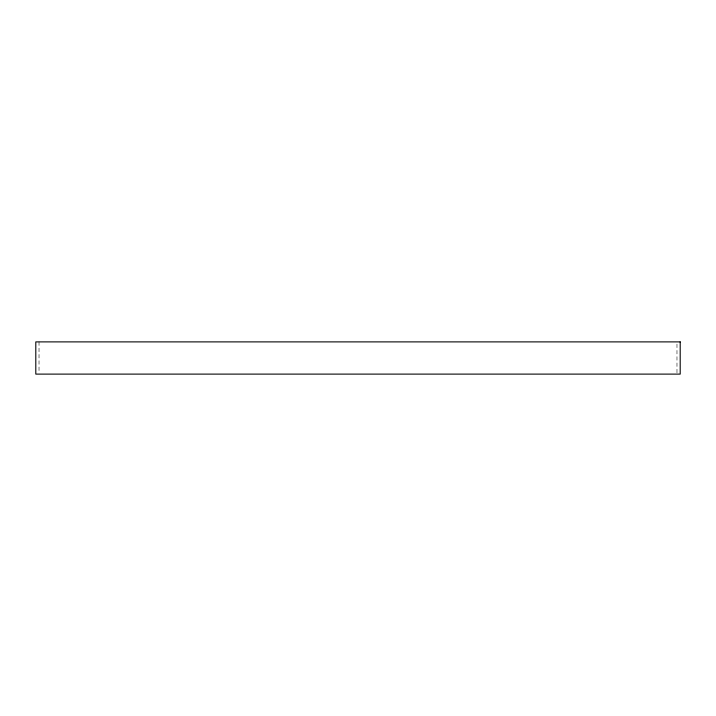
<?xml version="1.0" encoding="UTF-8"?>
<svg xmlns="http://www.w3.org/2000/svg" width="716" height="716" viewBox="0 0 716 716"><rect width="100%" height="100%" fill="white"/><g stroke="black" fill="none" stroke-linecap="round" stroke-linejoin="round"><path stroke-width="0.54" stroke-dasharray="3.58 2.69" d="M676.978 344.11L676.978 373M39.022 341.89L39.022 373"/><path stroke-width="1.07" d="M680.2 341.89L35.8 341.89L35.8 374.11L680.2 374.11L680.2 341.89"/></g></svg>
